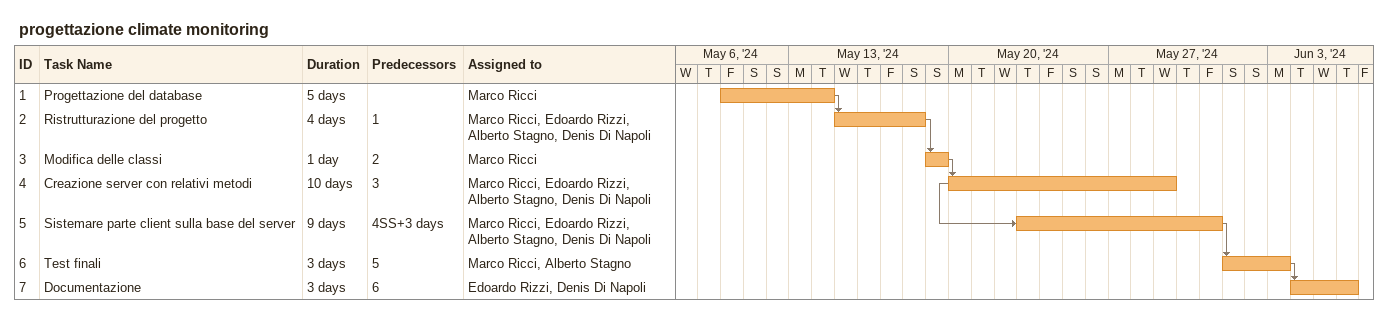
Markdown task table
progettazione climate monitoring

| ID | Task | Duration | Start | Finish | Predecessors | Resources |
|---|---|---|---|---|---|---|
| 1 | Progettazione del database | 5d | 2024-05-10 | 2024-05-14 |  | Marco Ricci |
| 2 | Ristrutturazione del progetto | 4d | 2024-05-15 | 2024-05-18 | 1 | Marco Ricci, Edoardo Rizzi, Alberto Stagno, Denis Di Napoli |
| 3 | Modifica delle classi | 1d | 2024-05-19 | 2024-05-19 | 2 | Marco Ricci |
| 4 | Creazione server con relativi metodi | 10d | 2024-05-20 | 2024-05-29 | 3 | Marco Ricci, Edoardo Rizzi, Alberto Stagno, Denis Di Napoli |
| 5 | Sistemare parte client sulla base del server | 9d | 2024-05-23 | 2024-05-31 | 4SS+3d | Marco Ricci, Edoardo Rizzi, Alberto Stagno, Denis Di Napoli |
| 6 | Test finali | 3d | 2024-06-01 | 2024-06-03 | 5 | Marco Ricci, Alberto Stagno |
| 7 | Documentazione | 3d | 2024-06-04 | 2024-06-06 | 6 | Edoardo Rizzi, Denis Di Napoli |
